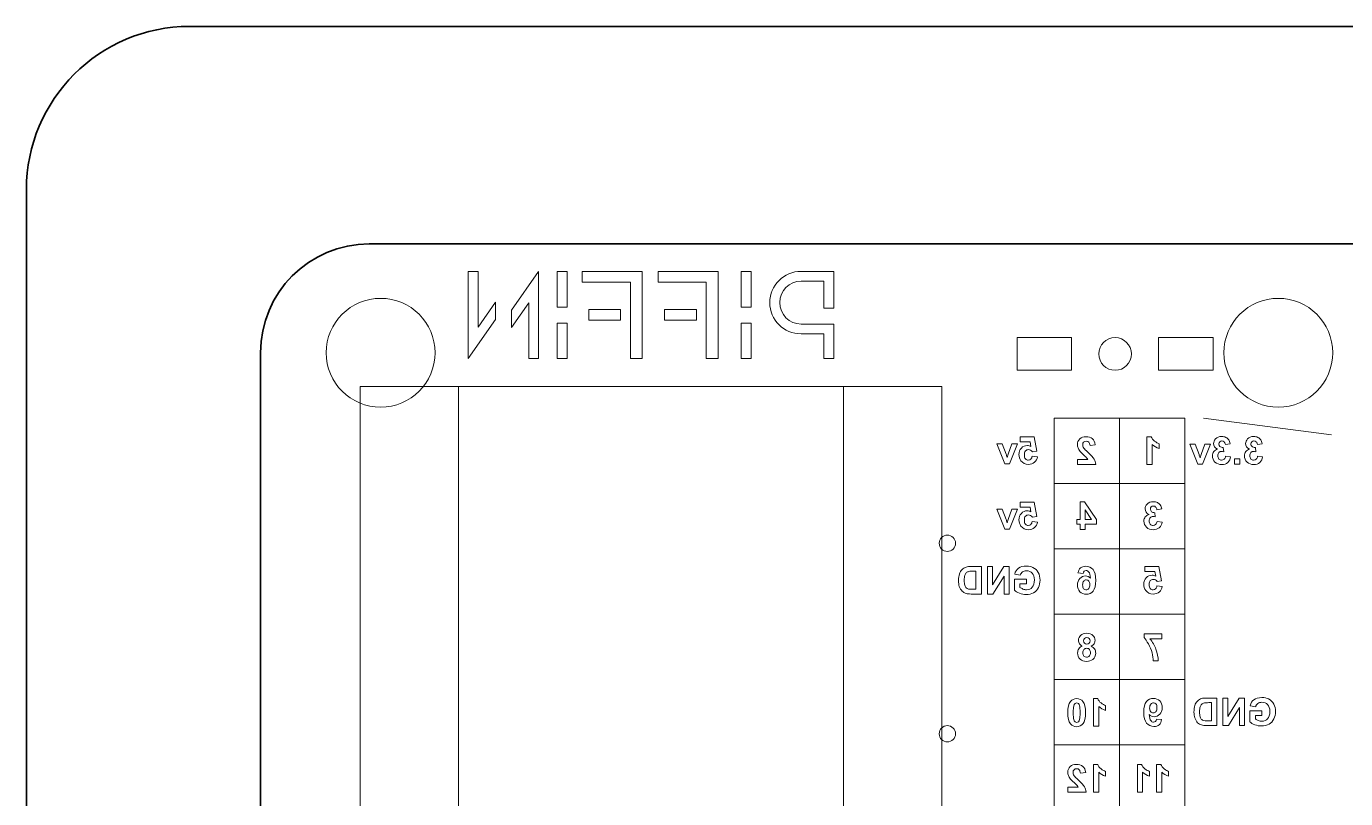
# Model space of a CAD drawing. Header units: inches. Extents: x 15 to 785, y -585 to -15.
# Drawn here: x 15 to 136.2, y -85.9 to -15 of the extents above; entities that cross this region are included whole.
import ezdxf

# ---------------------------------------------------------------- set-up
doc = ezdxf.new("R2010")
doc.units = ezdxf.units.IN
doc.header["$MEASUREMENT"] = 0
doc.layers.add('Layer 1', color=7, linetype='Continuous')

# ---------------------------------------------------------------- blocks, each defined once
blk = doc.blocks.new('block 2')
at = {"layer": 'Layer 1', "color": 179, "lineweight": 35, "true_color": 0x231f20}
blk.add_open_spline([(785, -570), (785, -578.28), (778.28, -585), (770, -585), (770, -585), (30, -585), (30, -585), (21.72, -585), (15, -578.28), (15, -570), (15, -570), (15, -30), (15, -30), (15, -21.72), (21.72, -15), (30, -15), (30, -15), (770, -15), (770, -15), (778.28, -15), (785, -21.72), (785, -30), (785, -30), (785, -570), (785, -570)], degree=3, knots=[0, 0, 0, 0, 1, 1, 1, 2, 2, 2, 3, 3, 3, 4, 4, 4, 5, 5, 5, 6, 6, 6, 7, 7, 7, 8, 8, 8, 8], dxfattribs=at)
blk = doc.blocks.new('block 5')
at = {"layer": 'Layer 1', "lineweight": 0}
for points in [[(78.55, -37.52), (78.55, -45.5), (77.47, -45.5), (77.47, -43.04), (77.47, -41.98), (77.47, -41.01), (77.47, -39.78), (77.47, -38.49), (73.04, -38.49), (73.04, -37.52), (78.55, -37.52)], [(76.57, -41.98), (73.64, -41.98), (73.64, -41.01), (76.57, -41.01), (76.57, -41.98)]]:
    blk.add_lwpolyline(points, dxfattribs=at)
blk = doc.blocks.new('block 6')
at = {"layer": 'Layer 1', "lineweight": 0}
for points in [[(71.58, -37.52), (71.58, -45.5), (70.5, -45.5), (70.5, -43.54), (70.5, -41.98), (70.5, -41.01), (70.5, -40.29), (70.5, -38.49), (66.08, -38.49), (66.08, -37.52), (71.58, -37.52)], [(69.6, -41.98), (66.67, -41.98), (66.67, -41.01), (69.6, -41.01), (69.6, -41.98)]]:
    blk.add_lwpolyline(points, dxfattribs=at)
blk = doc.blocks.new('block 4')
at = {"layer": 'Layer 1', "lineweight": 0}
for points in [[(56.5, -37.52), (56.5, -42.63), (58.1, -40.34), (58.1, -41.92), (55.6, -45.5), (55.6, -37.52), (56.5, -37.52)], [(59.57, -41.08), (62.07, -37.52), (62.07, -45.5), (61.17, -45.5), (61.17, -40.38), (59.57, -42.66), (59.57, -41.08)], [(63.78, -40.78), (63.78, -37.52), (64.68, -37.52), (64.68, -40.78), (63.78, -40.78)], [(80.69, -40.78), (80.69, -37.52), (81.59, -37.52), (81.59, -40.78), (80.69, -40.78)], [(64.68, -42.25), (64.68, -45.5), (63.78, -45.5), (63.78, -42.25), (64.68, -42.25)], [(81.59, -42.25), (81.59, -45.5), (80.69, -45.5), (80.69, -42.25), (81.59, -42.25)]]:
    blk.add_lwpolyline(points, dxfattribs=at)
blk.add_open_spline([(86.18, -37.5), (86.18, -37.5), (89.18, -37.5), (89.18, -37.5), (89.18, -37.5), (89.18, -40.87), (89.18, -40.87), (89.18, -40.87), (88.27, -40.87), (88.27, -40.87), (88.27, -40.87), (88.27, -38.4), (88.27, -38.4), (88.27, -38.4), (86.18, -38.4), (86.18, -38.4), (85.1, -38.4), (84.22, -39.29), (84.22, -40.37), (84.22, -41.47), (85.1, -42.34), (86.18, -42.34), (86.18, -42.34), (88.27, -42.34), (88.27, -42.34), (88.27, -42.34), (89.18, -42.34), (89.18, -42.34), (89.18, -42.34), (89.18, -45.5), (89.18, -45.5), (89.18, -45.5), (88.27, -45.5), (88.27, -45.5), (88.27, -45.5), (88.27, -43.24), (88.27, -43.24), (88.27, -43.24), (86.18, -43.24), (86.18, -43.24), (84.6, -43.24), (83.31, -41.96), (83.31, -40.37), (83.31, -38.79), (84.6, -37.5), (86.18, -37.5)], degree=3, knots=[0, 0, 0, 0, 1, 1, 1, 2, 2, 2, 3, 3, 3, 4, 4, 4, 5, 5, 5, 6, 6, 6, 7, 7, 7, 8, 8, 8, 9, 9, 9, 10, 10, 10, 11, 11, 11, 12, 12, 12, 13, 13, 13, 14, 14, 14, 15, 15, 15, 15], dxfattribs=at)
at = {"layer": 'Layer 1'}
for name in ['block 6', 'block 5']:
    blk.add_blockref(name, (0, 0), dxfattribs=at)
blk = doc.blocks.new('block 7')
at = {"layer": 'Layer 1', "lineweight": 0}
for points, knots in [([(112.08, -77.01), (112.24, -77.22), (112.32, -77.56), (112.32, -78.04), (112.32, -78.52), (112.25, -78.86), (112.1, -79.05), (111.95, -79.23), (111.75, -79.33), (111.5, -79.33), (111.26, -79.33), (111.07, -79.24), (110.93, -79.07), (110.77, -78.86), (110.68, -78.52), (110.68, -78.04), (110.68, -77.56), (110.77, -77.22), (110.93, -77.01), (111.07, -76.84), (111.26, -76.75), (111.5, -76.75), (111.75, -76.75), (111.94, -76.84), (112.08, -77.01)], [0, 0, 0, 0, 1, 1, 1, 2, 2, 2, 3, 3, 3, 4, 4, 4, 5, 5, 5, 6, 6, 6, 7, 7, 7, 8, 8, 8, 8]), ([(111.35, -77.21), (111.3, -77.24), (111.27, -77.32), (111.24, -77.43), (111.21, -77.54), (111.19, -77.74), (111.19, -78.04), (111.19, -78.34), (111.21, -78.55), (111.24, -78.67), (111.27, -78.77), (111.3, -78.83), (111.35, -78.87), (111.39, -78.91), (111.45, -78.93), (111.5, -78.93), (111.56, -78.93), (111.61, -78.91), (111.66, -78.87), (111.71, -78.84), (111.74, -78.76), (111.77, -78.65), (111.8, -78.54), (111.82, -78.34), (111.82, -78.04), (111.82, -77.74), (111.8, -77.53), (111.77, -77.41), (111.74, -77.31), (111.71, -77.24), (111.66, -77.21), (111.61, -77.17), (111.56, -77.15), (111.5, -77.15), (111.45, -77.15), (111.39, -77.17), (111.35, -77.21)], [0, 0, 0, 0, 1, 1, 1, 2, 2, 2, 3, 3, 3, 4, 4, 4, 5, 5, 5, 6, 6, 6, 7, 7, 7, 8, 8, 8, 9, 9, 9, 10, 10, 10, 11, 11, 11, 12, 12, 12, 12]), ([(113.05, -76.75), (113.05, -76.75), (113.44, -76.75), (113.44, -76.75), (113.49, -76.9), (113.6, -77.04), (113.74, -77.15), (113.89, -77.27), (114.03, -77.35), (114.16, -77.39), (114.16, -77.39), (114.16, -77.83), (114.16, -77.83), (113.91, -77.75), (113.71, -77.63), (113.53, -77.46), (113.53, -77.46), (113.53, -79.29), (113.53, -79.29), (113.53, -79.29), (113.05, -79.29), (113.05, -79.29), (113.05, -79.29), (113.05, -76.75), (113.05, -76.75)], [0, 0, 0, 0, 1, 1, 1, 2, 2, 2, 3, 3, 3, 4, 4, 4, 5, 5, 5, 6, 6, 6, 7, 7, 7, 8, 8, 8, 8])]:
    blk.add_open_spline(points, degree=3, knots=knots, dxfattribs=at)
blk = doc.blocks.new('block 8')
at = {"layer": 'Layer 1', "lineweight": 0}
for points in [[(117.08, -82.79), (117.08, -82.79), (117.47, -82.79), (117.47, -82.79), (117.52, -82.95), (117.63, -83.08), (117.77, -83.2), (117.92, -83.31), (118.06, -83.39), (118.19, -83.43), (118.19, -83.43), (118.19, -83.87), (118.19, -83.87), (117.95, -83.79), (117.74, -83.67), (117.56, -83.5), (117.56, -83.5), (117.56, -85.33), (117.56, -85.33), (117.56, -85.33), (117.08, -85.33), (117.08, -85.33), (117.08, -85.33), (117.08, -82.79), (117.08, -82.79)], [(118.84, -82.79), (118.84, -82.79), (119.24, -82.79), (119.24, -82.79), (119.29, -82.95), (119.39, -83.08), (119.54, -83.2), (119.69, -83.31), (119.83, -83.39), (119.95, -83.43), (119.95, -83.43), (119.95, -83.87), (119.95, -83.87), (119.71, -83.79), (119.5, -83.67), (119.33, -83.5), (119.33, -83.5), (119.33, -85.33), (119.33, -85.33), (119.33, -85.33), (118.84, -85.33), (118.84, -85.33), (118.84, -85.33), (118.84, -82.79), (118.84, -82.79)]]:
    blk.add_open_spline(points, degree=3, knots=[0, 0, 0, 0, 1, 1, 1, 2, 2, 2, 3, 3, 3, 4, 4, 4, 5, 5, 5, 6, 6, 6, 7, 7, 7, 8, 8, 8, 8], dxfattribs=at)
blk = doc.blocks.new('block 9')
at = {"layer": 'Layer 1', "lineweight": 0}
for points, knots in [([(111.65, -84.88), (111.62, -84.83), (111.59, -84.79), (111.55, -84.74), (111.51, -84.7), (111.41, -84.6), (111.26, -84.46), (111.11, -84.32), (111, -84.22), (110.94, -84.14), (110.85, -84.03), (110.79, -83.92), (110.75, -83.82), (110.71, -83.72), (110.69, -83.61), (110.69, -83.49), (110.69, -83.29), (110.76, -83.13), (110.9, -82.99), (111.04, -82.86), (111.24, -82.79), (111.49, -82.79), (111.71, -82.79), (111.9, -82.85), (112.06, -82.97), (112.21, -83.08), (112.3, -83.27), (112.33, -83.54), (112.33, -83.54), (111.84, -83.59), (111.84, -83.59), (111.83, -83.45), (111.8, -83.35), (111.74, -83.28), (111.68, -83.22), (111.6, -83.19), (111.5, -83.19), (111.4, -83.19), (111.32, -83.22), (111.26, -83.28), (111.2, -83.34), (111.17, -83.42), (111.17, -83.53), (111.17, -83.63), (111.2, -83.73), (111.27, -83.83), (111.32, -83.9), (111.46, -84.04), (111.67, -84.24), (111.94, -84.49), (112.13, -84.69), (112.22, -84.84), (112.31, -85), (112.36, -85.16), (112.38, -85.33), (112.38, -85.33), (110.69, -85.33), (110.69, -85.33), (110.69, -85.33), (110.69, -84.88), (110.69, -84.88), (110.69, -84.88), (111.65, -84.88), (111.65, -84.88)], [0, 0, 0, 0, 1, 1, 1, 2, 2, 2, 3, 3, 3, 4, 4, 4, 5, 5, 5, 6, 6, 6, 7, 7, 7, 8, 8, 8, 9, 9, 9, 10, 10, 10, 11, 11, 11, 12, 12, 12, 13, 13, 13, 14, 14, 14, 15, 15, 15, 16, 16, 16, 17, 17, 17, 18, 18, 18, 19, 19, 19, 20, 20, 20, 21, 21, 21, 21]), ([(113.04, -82.79), (113.04, -82.79), (113.44, -82.79), (113.44, -82.79), (113.49, -82.95), (113.59, -83.08), (113.74, -83.2), (113.89, -83.31), (114.03, -83.39), (114.15, -83.43), (114.15, -83.43), (114.15, -83.87), (114.15, -83.87), (113.91, -83.79), (113.7, -83.67), (113.53, -83.5), (113.53, -83.5), (113.53, -85.33), (113.53, -85.33), (113.53, -85.33), (113.04, -85.33), (113.04, -85.33), (113.04, -85.33), (113.04, -82.79), (113.04, -82.79)], [0, 0, 0, 0, 1, 1, 1, 2, 2, 2, 3, 3, 3, 4, 4, 4, 5, 5, 5, 6, 6, 6, 7, 7, 7, 8, 8, 8, 8])]:
    blk.add_open_spline(points, degree=3, knots=knots, dxfattribs=at)
blk = doc.blocks.new('block 24')
at = {"layer": 'Layer 1', "lineweight": 0}
blk.add_lwpolyline([(126.02, -55.21), (126.02, -54.73), (126.51, -54.73), (126.51, -55.21), (126.02, -55.21)], dxfattribs=at)
for points, knots in [([(125.39, -55.06), (125.24, -55.19), (125.05, -55.25), (124.82, -55.25), (124.58, -55.25), (124.38, -55.18), (124.21, -55.02), (124.05, -54.86), (123.97, -54.67), (123.97, -54.45), (123.97, -54.3), (124.01, -54.17), (124.1, -54.06), (124.19, -53.95), (124.3, -53.88), (124.45, -53.85), (124.21, -53.72), (124.08, -53.54), (124.08, -53.32), (124.08, -53.17), (124.14, -53.03), (124.26, -52.9), (124.41, -52.75), (124.6, -52.67), (124.83, -52.67), (124.97, -52.67), (125.1, -52.7), (125.21, -52.75), (125.32, -52.81), (125.41, -52.88), (125.47, -52.97), (125.53, -53.06), (125.58, -53.18), (125.61, -53.33), (125.61, -53.33), (125.17, -53.41), (125.17, -53.41), (125.15, -53.3), (125.12, -53.22), (125.06, -53.16), (125, -53.1), (124.93, -53.07), (124.85, -53.07), (124.76, -53.07), (124.7, -53.1), (124.65, -53.15), (124.6, -53.2), (124.57, -53.27), (124.57, -53.35), (124.57, -53.45), (124.6, -53.53), (124.67, -53.59), (124.74, -53.65), (124.84, -53.68), (124.97, -53.68), (124.97, -53.68), (125.03, -54.07), (125.03, -54.07), (124.94, -54.05), (124.87, -54.04), (124.8, -54.04), (124.71, -54.04), (124.63, -54.07), (124.57, -54.14), (124.5, -54.21), (124.47, -54.31), (124.47, -54.43), (124.47, -54.56), (124.5, -54.66), (124.57, -54.74), (124.64, -54.81), (124.72, -54.85), (124.82, -54.85), (124.91, -54.85), (124.99, -54.82), (125.06, -54.76), (125.12, -54.69), (125.17, -54.6), (125.18, -54.48), (125.18, -54.48), (125.65, -54.54), (125.65, -54.54), (125.62, -54.75), (125.54, -54.92), (125.39, -55.06)], [0, 0, 0, 0, 1, 1, 1, 2, 2, 2, 3, 3, 3, 4, 4, 4, 5, 5, 5, 6, 6, 6, 7, 7, 7, 8, 8, 8, 9, 9, 9, 10, 10, 10, 11, 11, 11, 12, 12, 12, 13, 13, 13, 14, 14, 14, 15, 15, 15, 16, 16, 16, 17, 17, 17, 18, 18, 18, 19, 19, 19, 20, 20, 20, 21, 21, 21, 22, 22, 22, 23, 23, 23, 24, 24, 24, 25, 25, 25, 26, 26, 26, 27, 27, 27, 28, 28, 28, 28]), ([(128.33, -55.06), (128.18, -55.19), (127.99, -55.25), (127.76, -55.25), (127.52, -55.25), (127.32, -55.18), (127.16, -55.02), (126.99, -54.86), (126.91, -54.67), (126.91, -54.45), (126.91, -54.3), (126.96, -54.17), (127.04, -54.06), (127.13, -53.95), (127.25, -53.88), (127.39, -53.85), (127.15, -53.72), (127.03, -53.54), (127.03, -53.32), (127.03, -53.17), (127.09, -53.03), (127.2, -52.9), (127.35, -52.75), (127.54, -52.67), (127.78, -52.67), (127.92, -52.67), (128.04, -52.7), (128.15, -52.75), (128.26, -52.81), (128.35, -52.88), (128.41, -52.97), (128.48, -53.06), (128.52, -53.18), (128.55, -53.33), (128.55, -53.33), (128.11, -53.41), (128.11, -53.41), (128.1, -53.3), (128.06, -53.22), (128, -53.16), (127.94, -53.1), (127.87, -53.07), (127.79, -53.07), (127.71, -53.07), (127.64, -53.1), (127.59, -53.15), (127.54, -53.2), (127.51, -53.27), (127.51, -53.35), (127.51, -53.45), (127.55, -53.53), (127.62, -53.59), (127.68, -53.65), (127.78, -53.68), (127.92, -53.68), (127.92, -53.68), (127.97, -54.07), (127.97, -54.07), (127.88, -54.05), (127.81, -54.04), (127.75, -54.04), (127.65, -54.04), (127.57, -54.07), (127.51, -54.14), (127.44, -54.21), (127.41, -54.31), (127.41, -54.43), (127.41, -54.56), (127.44, -54.66), (127.51, -54.74), (127.58, -54.81), (127.66, -54.85), (127.76, -54.85), (127.86, -54.85), (127.94, -54.82), (128, -54.76), (128.07, -54.69), (128.11, -54.6), (128.12, -54.48), (128.12, -54.48), (128.59, -54.54), (128.59, -54.54), (128.57, -54.75), (128.48, -54.92), (128.33, -55.06)], [0, 0, 0, 0, 1, 1, 1, 2, 2, 2, 3, 3, 3, 4, 4, 4, 5, 5, 5, 6, 6, 6, 7, 7, 7, 8, 8, 8, 9, 9, 9, 10, 10, 10, 11, 11, 11, 12, 12, 12, 13, 13, 13, 14, 14, 14, 15, 15, 15, 16, 16, 16, 17, 17, 17, 18, 18, 18, 19, 19, 19, 20, 20, 20, 21, 21, 21, 22, 22, 22, 23, 23, 23, 24, 24, 24, 25, 25, 25, 26, 26, 26, 27, 27, 27, 28, 28, 28, 28]), ([(122.63, -55.21), (122.63, -55.21), (121.9, -53.38), (121.9, -53.38), (121.9, -53.38), (122.4, -53.38), (122.4, -53.38), (122.4, -53.38), (122.75, -54.31), (122.75, -54.31), (122.76, -54.37), (122.78, -54.42), (122.8, -54.47), (122.8, -54.49), (122.82, -54.55), (122.85, -54.63), (122.85, -54.63), (122.95, -54.31), (122.95, -54.31), (122.95, -54.31), (123.29, -53.38), (123.29, -53.38), (123.29, -53.38), (123.8, -53.38), (123.8, -53.38), (123.8, -53.38), (123.06, -55.21), (123.06, -55.21), (123.06, -55.21), (122.63, -55.21), (122.63, -55.21)], [0, 0, 0, 0, 1, 1, 1, 2, 2, 2, 3, 3, 3, 4, 4, 4, 5, 5, 5, 6, 6, 6, 7, 7, 7, 8, 8, 8, 9, 9, 9, 10, 10, 10, 10])]:
    blk.add_open_spline(points, degree=3, knots=knots, dxfattribs=at)
blk = doc.blocks.new('block 26')
at = {"layer": 'Layer 1', "lineweight": 0}
for points, knots in [([(107.63, -55.04), (107.49, -55.17), (107.3, -55.23), (107.06, -55.23), (106.77, -55.23), (106.54, -55.12), (106.38, -54.9), (106.26, -54.73), (106.2, -54.55), (106.2, -54.34), (106.2, -54.09), (106.27, -53.89), (106.42, -53.73), (106.57, -53.58), (106.75, -53.5), (106.97, -53.5), (107.08, -53.5), (107.19, -53.53), (107.3, -53.58), (107.3, -53.58), (107.22, -53.15), (107.22, -53.15), (107.22, -53.15), (106.31, -53.15), (106.31, -53.15), (106.31, -53.15), (106.31, -52.7), (106.31, -52.7), (106.31, -52.7), (107.59, -52.7), (107.59, -52.7), (107.59, -52.7), (107.84, -54.01), (107.84, -54.01), (107.84, -54.01), (107.45, -54.07), (107.45, -54.07), (107.34, -53.95), (107.21, -53.88), (107.07, -53.88), (106.96, -53.88), (106.87, -53.92), (106.8, -54), (106.73, -54.08), (106.7, -54.19), (106.7, -54.35), (106.7, -54.51), (106.73, -54.64), (106.8, -54.72), (106.87, -54.8), (106.96, -54.84), (107.06, -54.84), (107.15, -54.84), (107.23, -54.81), (107.29, -54.75), (107.36, -54.68), (107.4, -54.6), (107.41, -54.49), (107.41, -54.49), (107.9, -54.54), (107.9, -54.54), (107.87, -54.75), (107.78, -54.92), (107.63, -55.04)], [0, 0, 0, 0, 1, 1, 1, 2, 2, 2, 3, 3, 3, 4, 4, 4, 5, 5, 5, 6, 6, 6, 7, 7, 7, 8, 8, 8, 9, 9, 9, 10, 10, 10, 11, 11, 11, 12, 12, 12, 13, 13, 13, 14, 14, 14, 15, 15, 15, 16, 16, 16, 17, 17, 17, 18, 18, 18, 19, 19, 19, 20, 20, 20, 21, 21, 21, 21]), ([(104.9, -55.19), (104.9, -55.19), (104.17, -53.36), (104.17, -53.36), (104.17, -53.36), (104.67, -53.36), (104.67, -53.36), (104.67, -53.36), (105.02, -54.29), (105.02, -54.29), (105.04, -54.34), (105.05, -54.4), (105.07, -54.45), (105.08, -54.47), (105.09, -54.52), (105.12, -54.6), (105.12, -54.6), (105.22, -54.29), (105.22, -54.29), (105.22, -54.29), (105.56, -53.36), (105.56, -53.36), (105.56, -53.36), (106.07, -53.36), (106.07, -53.36), (106.07, -53.36), (105.34, -55.19), (105.34, -55.19), (105.34, -55.19), (104.9, -55.19), (104.9, -55.19)], [0, 0, 0, 0, 1, 1, 1, 2, 2, 2, 3, 3, 3, 4, 4, 4, 5, 5, 5, 6, 6, 6, 7, 7, 7, 8, 8, 8, 9, 9, 9, 10, 10, 10, 10])]:
    blk.add_open_spline(points, degree=3, knots=knots, dxfattribs=at)
blk = doc.blocks.new('block 27')
at = {"layer": 'Layer 1', "lineweight": 0}
for points, knots in [([(104.9, -61.19), (104.9, -61.19), (104.17, -59.36), (104.17, -59.36), (104.17, -59.36), (104.67, -59.36), (104.67, -59.36), (104.67, -59.36), (105.02, -60.29), (105.02, -60.29), (105.04, -60.34), (105.05, -60.4), (105.07, -60.45), (105.08, -60.47), (105.09, -60.52), (105.12, -60.6), (105.12, -60.6), (105.22, -60.29), (105.22, -60.29), (105.22, -60.29), (105.56, -59.36), (105.56, -59.36), (105.56, -59.36), (106.07, -59.36), (106.07, -59.36), (106.07, -59.36), (105.34, -61.19), (105.34, -61.19), (105.34, -61.19), (104.9, -61.19), (104.9, -61.19)], [0, 0, 0, 0, 1, 1, 1, 2, 2, 2, 3, 3, 3, 4, 4, 4, 5, 5, 5, 6, 6, 6, 7, 7, 7, 8, 8, 8, 9, 9, 9, 10, 10, 10, 10]), ([(107.63, -61.04), (107.49, -61.17), (107.3, -61.23), (107.06, -61.23), (106.77, -61.23), (106.54, -61.12), (106.38, -60.9), (106.26, -60.73), (106.2, -60.55), (106.2, -60.34), (106.2, -60.09), (106.27, -59.89), (106.42, -59.73), (106.57, -59.58), (106.75, -59.5), (106.97, -59.5), (107.08, -59.5), (107.19, -59.52), (107.3, -59.58), (107.3, -59.58), (107.22, -59.15), (107.22, -59.15), (107.22, -59.15), (106.31, -59.15), (106.31, -59.15), (106.31, -59.15), (106.31, -58.7), (106.31, -58.7), (106.31, -58.7), (107.59, -58.7), (107.59, -58.7), (107.59, -58.7), (107.84, -60.01), (107.84, -60.01), (107.84, -60.01), (107.45, -60.07), (107.45, -60.07), (107.34, -59.95), (107.21, -59.88), (107.07, -59.88), (106.96, -59.88), (106.87, -59.92), (106.8, -60), (106.73, -60.08), (106.7, -60.19), (106.7, -60.35), (106.7, -60.51), (106.73, -60.64), (106.8, -60.72), (106.87, -60.8), (106.96, -60.84), (107.06, -60.84), (107.15, -60.84), (107.23, -60.81), (107.29, -60.75), (107.36, -60.68), (107.4, -60.6), (107.41, -60.49), (107.41, -60.49), (107.9, -60.54), (107.9, -60.54), (107.87, -60.75), (107.78, -60.92), (107.63, -61.04)], [0, 0, 0, 0, 1, 1, 1, 2, 2, 2, 3, 3, 3, 4, 4, 4, 5, 5, 5, 6, 6, 6, 7, 7, 7, 8, 8, 8, 9, 9, 9, 10, 10, 10, 11, 11, 11, 12, 12, 12, 13, 13, 13, 14, 14, 14, 15, 15, 15, 16, 16, 16, 17, 17, 17, 18, 18, 18, 19, 19, 19, 20, 20, 20, 21, 21, 21, 21])]:
    blk.add_open_spline(points, degree=3, knots=knots, dxfattribs=at)
blk = doc.blocks.new('block 28')
at = {"layer": 'Layer 1', "lineweight": 0}
blk.add_lwpolyline([(126.46, -79.22), (126.46, -77.57), (125.44, -79.22), (124.93, -79.22), (124.93, -76.7), (125.4, -76.7), (125.4, -78.38), (126.44, -76.7), (126.93, -76.7), (126.93, -79.22), (126.46, -79.22)], dxfattribs=at)
for points, knots in [([(124.39, -79.22), (124.39, -79.22), (123.43, -79.22), (123.43, -79.22), (123.25, -79.22), (123.1, -79.2), (122.98, -79.17), (122.83, -79.12), (122.71, -79.05), (122.62, -78.97), (122.51, -78.85), (122.42, -78.7), (122.35, -78.52), (122.3, -78.37), (122.28, -78.19), (122.28, -77.98), (122.28, -77.75), (122.3, -77.55), (122.36, -77.39), (122.41, -77.22), (122.49, -77.09), (122.6, -76.98), (122.71, -76.87), (122.83, -76.79), (122.98, -76.74), (123.09, -76.71), (123.25, -76.7), (123.46, -76.7), (123.46, -76.7), (124.39, -76.7), (124.39, -76.7), (124.39, -76.7), (124.39, -79.22), (124.39, -79.22)], [0, 0, 0, 0, 1, 1, 1, 2, 2, 2, 3, 3, 3, 4, 4, 4, 5, 5, 5, 6, 6, 6, 7, 7, 7, 8, 8, 8, 9, 9, 9, 10, 10, 10, 11, 11, 11, 11]), ([(123.65, -77.12), (123.45, -77.12), (123.31, -77.13), (123.24, -77.15), (123.14, -77.17), (123.06, -77.21), (123, -77.27), (122.94, -77.32), (122.89, -77.41), (122.86, -77.51), (122.82, -77.62), (122.8, -77.77), (122.8, -77.96), (122.8, -78.16), (122.82, -78.31), (122.86, -78.42), (122.89, -78.54), (122.93, -78.62), (122.99, -78.67), (123.04, -78.72), (123.11, -78.75), (123.19, -78.77), (123.26, -78.79), (123.36, -78.8), (123.5, -78.8), (123.5, -78.8), (123.88, -78.8), (123.88, -78.8), (123.88, -78.8), (123.88, -77.12), (123.88, -77.12), (123.88, -77.12), (123.65, -77.12), (123.65, -77.12)], [0, 0, 0, 0, 1, 1, 1, 2, 2, 2, 3, 3, 3, 4, 4, 4, 5, 5, 5, 6, 6, 6, 7, 7, 7, 8, 8, 8, 9, 9, 9, 10, 10, 10, 11, 11, 11, 11]), ([(127.92, -78.29), (127.92, -78.29), (127.92, -78.61), (127.92, -78.61), (128, -78.67), (128.09, -78.72), (128.2, -78.77), (128.31, -78.81), (128.42, -78.83), (128.52, -78.83), (128.74, -78.83), (128.91, -78.75), (129.05, -78.6), (129.18, -78.45), (129.25, -78.23), (129.25, -77.93), (129.25, -77.65), (129.18, -77.44), (129.05, -77.3), (128.92, -77.16), (128.74, -77.09), (128.52, -77.09), (128.37, -77.09), (128.25, -77.12), (128.15, -77.2), (128.05, -77.27), (127.98, -77.37), (127.95, -77.49), (127.95, -77.49), (127.44, -77.4), (127.44, -77.4), (127.49, -77.16), (127.61, -76.98), (127.78, -76.85), (127.96, -76.72), (128.2, -76.65), (128.52, -76.65), (128.76, -76.65), (128.96, -76.7), (129.12, -76.78), (129.33, -76.89), (129.5, -77.04), (129.61, -77.25), (129.72, -77.45), (129.77, -77.69), (129.77, -77.95), (129.77, -78.19), (129.72, -78.42), (129.62, -78.62), (129.52, -78.83), (129.38, -78.99), (129.18, -79.1), (128.98, -79.21), (128.75, -79.26), (128.49, -79.26), (128.28, -79.26), (128.08, -79.23), (127.87, -79.15), (127.67, -79.07), (127.52, -78.98), (127.41, -78.87), (127.41, -78.87), (127.41, -77.87), (127.41, -77.87), (127.41, -77.87), (128.51, -77.87), (128.51, -77.87), (128.51, -77.87), (128.51, -78.29), (128.51, -78.29), (128.51, -78.29), (127.92, -78.29), (127.92, -78.29)], [0, 0, 0, 0, 1, 1, 1, 2, 2, 2, 3, 3, 3, 4, 4, 4, 5, 5, 5, 6, 6, 6, 7, 7, 7, 8, 8, 8, 9, 9, 9, 10, 10, 10, 11, 11, 11, 12, 12, 12, 13, 13, 13, 14, 14, 14, 15, 15, 15, 16, 16, 16, 17, 17, 17, 18, 18, 18, 19, 19, 19, 20, 20, 20, 21, 21, 21, 22, 22, 22, 23, 23, 23, 24, 24, 24, 24])]:
    blk.add_open_spline(points, degree=3, knots=knots, dxfattribs=at)
blk = doc.blocks.new('block 29')
at = {"layer": 'Layer 1', "lineweight": 0}
blk.add_lwpolyline([(104.83, -67.14), (104.83, -65.49), (103.81, -67.14), (103.3, -67.14), (103.3, -64.61), (103.77, -64.61), (103.77, -66.3), (104.81, -64.61), (105.3, -64.61), (105.3, -67.14), (104.83, -67.14)], dxfattribs=at)
for points, knots in [([(102.76, -67.14), (102.76, -67.14), (101.8, -67.14), (101.8, -67.14), (101.62, -67.14), (101.46, -67.12), (101.35, -67.09), (101.2, -67.04), (101.08, -66.97), (100.99, -66.88), (100.88, -66.77), (100.79, -66.62), (100.72, -66.44), (100.67, -66.29), (100.65, -66.11), (100.65, -65.9), (100.65, -65.66), (100.67, -65.47), (100.73, -65.3), (100.78, -65.14), (100.86, -65.01), (100.97, -64.89), (101.08, -64.78), (101.2, -64.71), (101.35, -64.66), (101.46, -64.63), (101.62, -64.61), (101.83, -64.61), (101.83, -64.61), (102.76, -64.61), (102.76, -64.61), (102.76, -64.61), (102.76, -67.14), (102.76, -67.14)], [0, 0, 0, 0, 1, 1, 1, 2, 2, 2, 3, 3, 3, 4, 4, 4, 5, 5, 5, 6, 6, 6, 7, 7, 7, 8, 8, 8, 9, 9, 9, 10, 10, 10, 11, 11, 11, 11]), ([(102.02, -65.04), (101.82, -65.04), (101.68, -65.05), (101.61, -65.07), (101.51, -65.09), (101.43, -65.13), (101.37, -65.18), (101.31, -65.24), (101.26, -65.32), (101.22, -65.43), (101.19, -65.53), (101.17, -65.68), (101.17, -65.88), (101.17, -66.07), (101.19, -66.23), (101.22, -66.34), (101.26, -66.45), (101.3, -66.54), (101.36, -66.58), (101.41, -66.63), (101.48, -66.67), (101.56, -66.69), (101.63, -66.71), (101.73, -66.71), (101.87, -66.71), (101.87, -66.71), (102.25, -66.71), (102.25, -66.71), (102.25, -66.71), (102.25, -65.04), (102.25, -65.04), (102.25, -65.04), (102.02, -65.04), (102.02, -65.04)], [0, 0, 0, 0, 1, 1, 1, 2, 2, 2, 3, 3, 3, 4, 4, 4, 5, 5, 5, 6, 6, 6, 7, 7, 7, 8, 8, 8, 9, 9, 9, 10, 10, 10, 11, 11, 11, 11]), ([(106.29, -66.21), (106.29, -66.21), (106.29, -66.53), (106.29, -66.53), (106.37, -66.59), (106.46, -66.64), (106.57, -66.68), (106.68, -66.73), (106.79, -66.75), (106.89, -66.75), (107.11, -66.75), (107.28, -66.67), (107.42, -66.52), (107.55, -66.37), (107.62, -66.15), (107.62, -65.85), (107.62, -65.57), (107.55, -65.36), (107.42, -65.22), (107.29, -65.08), (107.11, -65.01), (106.89, -65.01), (106.74, -65.01), (106.62, -65.04), (106.52, -65.11), (106.42, -65.19), (106.35, -65.28), (106.32, -65.41), (106.32, -65.41), (105.81, -65.31), (105.81, -65.31), (105.86, -65.08), (105.98, -64.9), (106.15, -64.77), (106.33, -64.64), (106.57, -64.57), (106.89, -64.57), (107.13, -64.57), (107.33, -64.61), (107.49, -64.7), (107.7, -64.81), (107.87, -64.96), (107.98, -65.17), (108.09, -65.37), (108.14, -65.6), (108.14, -65.87), (108.14, -66.11), (108.09, -66.33), (107.99, -66.54), (107.89, -66.75), (107.75, -66.91), (107.55, -67.02), (107.35, -67.13), (107.12, -67.18), (106.86, -67.18), (106.65, -67.18), (106.45, -67.14), (106.24, -67.06), (106.04, -66.99), (105.89, -66.89), (105.78, -66.79), (105.78, -66.79), (105.78, -65.79), (105.78, -65.79), (105.78, -65.79), (106.88, -65.79), (106.88, -65.79), (106.88, -65.79), (106.88, -66.21), (106.88, -66.21), (106.88, -66.21), (106.29, -66.21), (106.29, -66.21)], [0, 0, 0, 0, 1, 1, 1, 2, 2, 2, 3, 3, 3, 4, 4, 4, 5, 5, 5, 6, 6, 6, 7, 7, 7, 8, 8, 8, 9, 9, 9, 10, 10, 10, 11, 11, 11, 12, 12, 12, 13, 13, 13, 14, 14, 14, 15, 15, 15, 16, 16, 16, 17, 17, 17, 18, 18, 18, 19, 19, 19, 20, 20, 20, 21, 21, 21, 22, 22, 22, 23, 23, 23, 24, 24, 24, 24])]:
    blk.add_open_spline(points, degree=3, knots=knots, dxfattribs=at)

msp = doc.modelspace()

# ---------------------------------------------------------------- linework, layer by layer
at = {"layer": 'Layer 1', "color": 179, "lineweight": 9, "true_color": 0x231f20}
for points in [[(106.04, -46.59), (111.04, -46.59), (111.04, -43.59), (106.04, -43.59), (106.04, -46.59)], [(119.03, -46.59), (124.04, -46.59), (124.04, -43.59), (119.03, -43.59), (119.03, -46.59)]]:
    msp.add_lwpolyline(points, dxfattribs=at)
at = {"layer": 'Layer 1', "color": 30, "lineweight": 9, "true_color": 0xf5821f}
for points in [[(99.12, -131.89), (99.12, -48.07), (45.66, -48.07), (45.66, -131.89), (99.12, -131.89), (99.12, -131.89)], [(54.71, -131.89), (54.71, -48.07)], [(90.07, -131.89), (90.07, -48.07)], [(109.43, -128.98), (121.43, -128.98), (121.43, -50.98), (109.43, -50.98), (109.43, -128.98)], [(115.43, -128.98), (115.43, -50.98)], [(123.16, -50.98), (134.93, -52.52)], [(121.43, -56.98), (109.43, -56.98)], [(121.43, -62.98), (109.43, -62.98)], [(121.43, -68.98), (109.43, -68.98)], [(121.43, -74.98), (109.43, -74.98)], [(121.43, -80.98), (109.43, -80.98)]]:
    msp.add_lwpolyline(points, dxfattribs=at)
at = {"layer": 'Layer 1', "lineweight": 0}
for points in [[(111.83, -61.22), (111.83, -60.71), (111.51, -60.71), (111.51, -60.29), (111.83, -60.29), (111.83, -58.68), (112.23, -58.68), (113.33, -60.29), (113.33, -60.71), (112.29, -60.71), (112.29, -61.22), (111.83, -61.22)], [(112.87, -60.29), (112.29, -59.42), (112.29, -60.29), (112.87, -60.29)]]:
    msp.add_lwpolyline(points, dxfattribs=at)
at = {"layer": 'Layer 1', "color": 179, "lineweight": 35, "true_color": 0x231f20}
msp.add_open_spline([(148.54, -39.98), (148.54, -37.22), (146.31, -34.98), (143.54, -34.98), (143.54, -34.98), (143.51, -34.98), (143.51, -34.98), (143.51, -34.98), (46.51, -34.98), (46.51, -34.98), (40.98, -34.98), (36.51, -39.46), (36.51, -44.98), (36.51, -44.98), (36.51, -134.98), (36.51, -134.98), (36.51, -140.5), (40.98, -144.98), (46.51, -144.98), (46.51, -144.98), (188.55, -144.98), (188.55, -144.98), (194.08, -144.98), (198.55, -140.5), (198.55, -134.98), (198.55, -134.98), (198.55, -44.98), (198.55, -44.98), (198.55, -39.46), (194.08, -34.98), (188.55, -34.98), (188.55, -34.98), (182.51, -34.98), (182.51, -34.98), (182.51, -34.98), (182.51, -34.98), (182.51, -34.98), (179.75, -34.98), (177.51, -37.22), (177.51, -39.98), (177.51, -39.98), (177.51, -39.98), (177.51, -39.98), (177.51, -39.98), (177.51, -42.98), (177.51, -42.98), (177.51, -45.74), (175.27, -47.98), (172.51, -47.98), (172.51, -47.98), (153.51, -47.98), (153.51, -47.98), (150.75, -47.98), (148.51, -45.74), (148.51, -42.98), (148.51, -42.98), (148.54, -42.98), (148.54, -42.98), (148.54, -42.98), (148.54, -39.98), (148.54, -39.98)], degree=3, knots=[0, 0, 0, 0, 1, 1, 1, 2, 2, 2, 3, 3, 3, 4, 4, 4, 5, 5, 5, 6, 6, 6, 7, 7, 7, 8, 8, 8, 9, 9, 9, 10, 10, 10, 11, 11, 11, 12, 12, 12, 13, 13, 13, 14, 14, 14, 15, 15, 15, 16, 16, 16, 17, 17, 17, 18, 18, 18, 19, 19, 19, 20, 20, 20, 20], dxfattribs=at)
at = {"layer": 'Layer 1', "color": 30, "lineweight": 9, "true_color": 0xf5821f}
for points in [[(47.55, -39.98), (44.79, -39.98), (42.55, -42.22), (42.55, -44.98), (42.55, -47.74), (44.79, -49.98), (47.55, -49.98), (50.31, -49.98), (52.55, -47.74), (52.55, -44.98), (52.55, -42.22), (50.31, -39.98), (47.55, -39.98)], [(130.03, -39.98), (127.27, -39.98), (125.03, -42.22), (125.03, -44.98), (125.03, -47.74), (127.27, -49.98), (130.03, -49.98), (132.79, -49.98), (135.03, -47.74), (135.03, -44.98), (135.03, -42.22), (132.79, -39.98), (130.03, -39.98)], [(98.87, -62.48), (98.87, -62.89), (99.2, -63.23), (99.62, -63.23), (100.03, -63.23), (100.37, -62.89), (100.37, -62.48), (100.37, -62.07), (100.03, -61.73), (99.62, -61.73), (99.2, -61.73), (98.87, -62.07), (98.87, -62.48)], [(98.87, -79.98), (98.87, -80.4), (99.2, -80.73), (99.62, -80.73), (100.03, -80.73), (100.37, -80.4), (100.37, -79.98), (100.37, -79.57), (100.03, -79.23), (99.62, -79.23), (99.2, -79.23), (98.87, -79.57), (98.87, -79.98)]]:
    msp.add_open_spline(points, degree=3, knots=[0, 0, 0, 0, 1, 1, 1, 2, 2, 2, 3, 3, 3, 4, 4, 4, 4], dxfattribs=at)
at = {"layer": 'Layer 1', "color": 179, "lineweight": 9, "true_color": 0x231f20}
msp.add_open_spline([(113.53, -45.09), (113.53, -45.92), (114.21, -46.59), (115.03, -46.59), (115.86, -46.59), (116.53, -45.92), (116.53, -45.09), (116.53, -44.26), (115.86, -43.59), (115.03, -43.59), (114.21, -43.59), (113.53, -44.26), (113.53, -45.09)], degree=3, knots=[0, 0, 0, 0, 1, 1, 1, 2, 2, 2, 3, 3, 3, 4, 4, 4, 4], dxfattribs=at)
at = {"layer": 'Layer 1', "lineweight": 0}
for points, knots in [([(112.53, -54.78), (112.51, -54.74), (112.47, -54.69), (112.43, -54.65), (112.39, -54.6), (112.3, -54.51), (112.14, -54.37), (111.99, -54.23), (111.88, -54.12), (111.83, -54.04), (111.74, -53.93), (111.67, -53.82), (111.63, -53.72), (111.59, -53.62), (111.57, -53.51), (111.57, -53.4), (111.57, -53.2), (111.64, -53.03), (111.79, -52.9), (111.93, -52.76), (112.12, -52.69), (112.37, -52.69), (112.6, -52.69), (112.79, -52.75), (112.94, -52.87), (113.09, -52.98), (113.18, -53.18), (113.21, -53.44), (113.21, -53.44), (112.73, -53.49), (112.73, -53.49), (112.72, -53.35), (112.68, -53.25), (112.63, -53.19), (112.57, -53.13), (112.49, -53.1), (112.38, -53.1), (112.28, -53.1), (112.2, -53.12), (112.14, -53.18), (112.09, -53.24), (112.06, -53.32), (112.06, -53.43), (112.06, -53.53), (112.09, -53.63), (112.16, -53.73), (112.21, -53.8), (112.34, -53.94), (112.56, -54.14), (112.83, -54.39), (113.01, -54.59), (113.1, -54.75), (113.19, -54.9), (113.25, -55.06), (113.27, -55.23), (113.27, -55.23), (111.57, -55.23), (111.57, -55.23), (111.57, -55.23), (111.57, -54.78), (111.57, -54.78), (111.57, -54.78), (112.53, -54.78), (112.53, -54.78)], [0, 0, 0, 0, 1, 1, 1, 2, 2, 2, 3, 3, 3, 4, 4, 4, 5, 5, 5, 6, 6, 6, 7, 7, 7, 8, 8, 8, 9, 9, 9, 10, 10, 10, 11, 11, 11, 12, 12, 12, 13, 13, 13, 14, 14, 14, 15, 15, 15, 16, 16, 16, 17, 17, 17, 18, 18, 18, 19, 19, 19, 20, 20, 20, 21, 21, 21, 21]), ([(117.96, -52.7), (117.96, -52.7), (118.35, -52.7), (118.35, -52.7), (118.41, -52.85), (118.51, -52.98), (118.66, -53.1), (118.81, -53.21), (118.94, -53.29), (119.07, -53.33), (119.07, -53.33), (119.07, -53.77), (119.07, -53.77), (118.83, -53.69), (118.62, -53.57), (118.44, -53.41), (118.44, -53.41), (118.44, -55.23), (118.44, -55.23), (118.44, -55.23), (117.96, -55.23), (117.96, -55.23), (117.96, -55.23), (117.96, -52.7), (117.96, -52.7)], [0, 0, 0, 0, 1, 1, 1, 2, 2, 2, 3, 3, 3, 4, 4, 4, 5, 5, 5, 6, 6, 6, 7, 7, 7, 8, 8, 8, 8]), ([(119.09, -61.05), (118.94, -61.18), (118.75, -61.24), (118.52, -61.24), (118.28, -61.24), (118.08, -61.16), (117.92, -61.01), (117.76, -60.85), (117.68, -60.66), (117.68, -60.44), (117.68, -60.29), (117.72, -60.16), (117.81, -60.05), (117.89, -59.94), (118.01, -59.87), (118.15, -59.84), (117.91, -59.71), (117.79, -59.53), (117.79, -59.31), (117.79, -59.16), (117.85, -59.01), (117.97, -58.89), (118.11, -58.74), (118.3, -58.66), (118.54, -58.66), (118.68, -58.66), (118.8, -58.69), (118.92, -58.74), (119.03, -58.79), (119.11, -58.87), (119.18, -58.96), (119.24, -59.05), (119.29, -59.17), (119.32, -59.32), (119.32, -59.32), (118.87, -59.4), (118.87, -59.4), (118.86, -59.29), (118.82, -59.2), (118.76, -59.15), (118.71, -59.09), (118.64, -59.06), (118.55, -59.06), (118.47, -59.06), (118.4, -59.09), (118.35, -59.14), (118.3, -59.19), (118.28, -59.26), (118.28, -59.34), (118.28, -59.44), (118.31, -59.52), (118.38, -59.58), (118.45, -59.64), (118.55, -59.67), (118.68, -59.67), (118.68, -59.67), (118.73, -60.06), (118.73, -60.06), (118.65, -60.04), (118.57, -60.02), (118.51, -60.02), (118.42, -60.02), (118.34, -60.06), (118.27, -60.13), (118.21, -60.2), (118.17, -60.3), (118.17, -60.42), (118.17, -60.55), (118.21, -60.65), (118.27, -60.73), (118.34, -60.8), (118.43, -60.84), (118.53, -60.84), (118.62, -60.84), (118.7, -60.81), (118.76, -60.75), (118.83, -60.68), (118.87, -60.59), (118.89, -60.47), (118.89, -60.47), (119.35, -60.53), (119.35, -60.53), (119.33, -60.74), (119.24, -60.91), (119.09, -61.05)], [0, 0, 0, 0, 1, 1, 1, 2, 2, 2, 3, 3, 3, 4, 4, 4, 5, 5, 5, 6, 6, 6, 7, 7, 7, 8, 8, 8, 9, 9, 9, 10, 10, 10, 11, 11, 11, 12, 12, 12, 13, 13, 13, 14, 14, 14, 15, 15, 15, 16, 16, 16, 17, 17, 17, 18, 18, 18, 19, 19, 19, 20, 20, 20, 21, 21, 21, 22, 22, 22, 23, 23, 23, 24, 24, 24, 25, 25, 25, 26, 26, 26, 27, 27, 27, 28, 28, 28, 28]), ([(111.86, -64.75), (111.99, -64.64), (112.15, -64.59), (112.34, -64.59), (112.61, -64.59), (112.84, -64.69), (113.01, -64.89), (113.18, -65.1), (113.26, -65.43), (113.26, -65.89), (113.26, -66.34), (113.18, -66.67), (113.02, -66.87), (112.85, -67.06), (112.64, -67.16), (112.39, -67.16), (112.15, -67.16), (111.96, -67.09), (111.8, -66.93), (111.65, -66.77), (111.58, -66.57), (111.58, -66.31), (111.58, -66.06), (111.65, -65.87), (111.79, -65.71), (111.94, -65.56), (112.11, -65.48), (112.31, -65.48), (112.49, -65.48), (112.64, -65.55), (112.76, -65.69), (112.74, -65.4), (112.7, -65.21), (112.63, -65.12), (112.56, -65.03), (112.47, -64.98), (112.37, -64.98), (112.29, -64.98), (112.23, -65.01), (112.18, -65.05), (112.13, -65.1), (112.1, -65.17), (112.09, -65.27), (112.09, -65.27), (111.62, -65.21), (111.62, -65.21), (111.66, -65.01), (111.74, -64.85), (111.86, -64.75)], [0, 0, 0, 0, 1, 1, 1, 2, 2, 2, 3, 3, 3, 4, 4, 4, 5, 5, 5, 6, 6, 6, 7, 7, 7, 8, 8, 8, 9, 9, 9, 10, 10, 10, 11, 11, 11, 12, 12, 12, 13, 13, 13, 14, 14, 14, 15, 15, 15, 16, 16, 16, 16]), ([(119.1, -66.95), (118.95, -67.08), (118.76, -67.14), (118.53, -67.14), (118.24, -67.14), (118.01, -67.03), (117.85, -66.81), (117.73, -66.65), (117.67, -66.46), (117.67, -66.25), (117.67, -66), (117.74, -65.8), (117.89, -65.64), (118.04, -65.49), (118.22, -65.41), (118.44, -65.41), (118.55, -65.41), (118.66, -65.44), (118.77, -65.49), (118.77, -65.49), (118.69, -65.06), (118.69, -65.06), (118.69, -65.06), (117.78, -65.06), (117.78, -65.06), (117.78, -65.06), (117.78, -64.61), (117.78, -64.61), (117.78, -64.61), (119.06, -64.61), (119.06, -64.61), (119.06, -64.61), (119.31, -65.92), (119.31, -65.92), (119.31, -65.92), (118.91, -65.98), (118.91, -65.98), (118.8, -65.86), (118.68, -65.8), (118.54, -65.8), (118.43, -65.8), (118.34, -65.83), (118.27, -65.91), (118.2, -65.99), (118.16, -66.11), (118.16, -66.26), (118.16, -66.43), (118.2, -66.55), (118.27, -66.63), (118.34, -66.71), (118.42, -66.75), (118.53, -66.75), (118.61, -66.75), (118.69, -66.72), (118.76, -66.66), (118.83, -66.6), (118.87, -66.51), (118.88, -66.4), (118.88, -66.4), (119.36, -66.45), (119.36, -66.45), (119.34, -66.66), (119.25, -66.83), (119.1, -66.95)], [0, 0, 0, 0, 1, 1, 1, 2, 2, 2, 3, 3, 3, 4, 4, 4, 5, 5, 5, 6, 6, 6, 7, 7, 7, 8, 8, 8, 9, 9, 9, 10, 10, 10, 11, 11, 11, 12, 12, 12, 13, 13, 13, 14, 14, 14, 15, 15, 15, 16, 16, 16, 17, 17, 17, 18, 18, 18, 19, 19, 19, 20, 20, 20, 21, 21, 21, 21]), ([(112.62, -65.95), (112.56, -65.87), (112.48, -65.84), (112.39, -65.84), (112.29, -65.84), (112.21, -65.88), (112.15, -65.95), (112.08, -66.03), (112.05, -66.15), (112.05, -66.31), (112.05, -66.47), (112.08, -66.59), (112.14, -66.66), (112.2, -66.73), (112.27, -66.76), (112.36, -66.76), (112.46, -66.76), (112.54, -66.72), (112.61, -66.63), (112.68, -66.55), (112.72, -66.43), (112.72, -66.27), (112.72, -66.13), (112.69, -66.02), (112.62, -65.95)], [0, 0, 0, 0, 1, 1, 1, 2, 2, 2, 3, 3, 3, 4, 4, 4, 5, 5, 5, 6, 6, 6, 7, 7, 7, 8, 8, 8, 8]), ([(113.15, -72.19), (113.22, -72.3), (113.25, -72.43), (113.25, -72.57), (113.25, -72.81), (113.16, -73.01), (112.98, -73.15), (112.83, -73.27), (112.64, -73.33), (112.41, -73.33), (112.16, -73.33), (111.96, -73.26), (111.81, -73.11), (111.66, -72.97), (111.59, -72.78), (111.59, -72.55), (111.59, -72.4), (111.63, -72.28), (111.7, -72.17), (111.77, -72.06), (111.88, -71.98), (112.02, -71.93), (111.91, -71.88), (111.82, -71.81), (111.76, -71.72), (111.7, -71.62), (111.67, -71.52), (111.67, -71.4), (111.67, -71.22), (111.74, -71.06), (111.87, -70.94), (112, -70.81), (112.19, -70.75), (112.43, -70.75), (112.67, -70.75), (112.86, -70.81), (112.99, -70.94), (113.12, -71.06), (113.19, -71.22), (113.19, -71.4), (113.19, -71.51), (113.16, -71.62), (113.1, -71.71), (113.04, -71.8), (112.95, -71.87), (112.83, -71.93), (112.97, -71.99), (113.08, -72.08), (113.15, -72.19)], [0, 0, 0, 0, 1, 1, 1, 2, 2, 2, 3, 3, 3, 4, 4, 4, 5, 5, 5, 6, 6, 6, 7, 7, 7, 8, 8, 8, 9, 9, 9, 10, 10, 10, 11, 11, 11, 12, 12, 12, 13, 13, 13, 14, 14, 14, 15, 15, 15, 16, 16, 16, 16]), ([(112.65, -71.22), (112.59, -71.16), (112.52, -71.14), (112.42, -71.14), (112.33, -71.14), (112.26, -71.16), (112.21, -71.22), (112.15, -71.27), (112.13, -71.35), (112.13, -71.44), (112.13, -71.53), (112.15, -71.61), (112.21, -71.66), (112.26, -71.72), (112.34, -71.74), (112.43, -71.74), (112.52, -71.74), (112.59, -71.72), (112.65, -71.66), (112.7, -71.61), (112.73, -71.53), (112.73, -71.44), (112.73, -71.35), (112.7, -71.27), (112.65, -71.22)], [0, 0, 0, 0, 1, 1, 1, 2, 2, 2, 3, 3, 3, 4, 4, 4, 5, 5, 5, 6, 6, 6, 7, 7, 7, 8, 8, 8, 8]), ([(118.24, -71.25), (118.47, -71.53), (118.65, -71.86), (118.79, -72.22), (118.92, -72.58), (119, -72.94), (119, -73.29), (119, -73.29), (118.54, -73.29), (118.54, -73.29), (118.54, -73.07), (118.5, -72.81), (118.43, -72.53), (118.35, -72.25), (118.25, -71.98), (118.1, -71.73), (117.96, -71.48), (117.82, -71.28), (117.69, -71.15), (117.69, -71.15), (117.69, -70.8), (117.69, -70.8), (117.69, -70.8), (119.34, -70.8), (119.34, -70.8), (119.34, -70.8), (119.34, -71.25), (119.34, -71.25), (119.34, -71.25), (118.24, -71.25), (118.24, -71.25)], [0, 0, 0, 0, 1, 1, 1, 2, 2, 2, 3, 3, 3, 4, 4, 4, 5, 5, 5, 6, 6, 6, 7, 7, 7, 8, 8, 8, 9, 9, 9, 10, 10, 10, 10]), ([(112.69, -72.25), (112.63, -72.17), (112.54, -72.13), (112.42, -72.13), (112.32, -72.13), (112.23, -72.17), (112.17, -72.24), (112.1, -72.31), (112.07, -72.41), (112.07, -72.53), (112.07, -72.66), (112.1, -72.76), (112.17, -72.84), (112.23, -72.91), (112.31, -72.94), (112.41, -72.94), (112.52, -72.94), (112.6, -72.91), (112.67, -72.83), (112.74, -72.76), (112.77, -72.65), (112.77, -72.52), (112.77, -72.42), (112.74, -72.34), (112.69, -72.25)], [0, 0, 0, 0, 1, 1, 1, 2, 2, 2, 3, 3, 3, 4, 4, 4, 5, 5, 5, 6, 6, 6, 7, 7, 7, 8, 8, 8, 8]), ([(119.08, -79.15), (118.95, -79.26), (118.79, -79.31), (118.6, -79.31), (118.32, -79.31), (118.1, -79.21), (117.93, -79), (117.76, -78.8), (117.67, -78.46), (117.67, -78), (117.67, -77.55), (117.75, -77.22), (117.92, -77.02), (118.08, -76.83), (118.29, -76.73), (118.55, -76.73), (118.78, -76.73), (118.98, -76.81), (119.13, -76.96), (119.28, -77.12), (119.36, -77.33), (119.36, -77.58), (119.36, -77.83), (119.29, -78.03), (119.14, -78.18), (119, -78.33), (118.83, -78.41), (118.63, -78.41), (118.45, -78.41), (118.29, -78.34), (118.17, -78.2), (118.19, -78.49), (118.24, -78.68), (118.31, -78.77), (118.38, -78.86), (118.46, -78.91), (118.56, -78.91), (118.64, -78.91), (118.7, -78.89), (118.75, -78.84), (118.8, -78.79), (118.83, -78.72), (118.84, -78.63), (118.84, -78.63), (119.31, -78.68), (119.31, -78.68), (119.28, -78.89), (119.2, -79.05), (119.08, -79.15)], [0, 0, 0, 0, 1, 1, 1, 2, 2, 2, 3, 3, 3, 4, 4, 4, 5, 5, 5, 6, 6, 6, 7, 7, 7, 8, 8, 8, 9, 9, 9, 10, 10, 10, 11, 11, 11, 12, 12, 12, 13, 13, 13, 14, 14, 14, 15, 15, 15, 16, 16, 16, 16]), ([(118.31, -77.95), (118.37, -78.02), (118.45, -78.06), (118.55, -78.06), (118.64, -78.06), (118.72, -78.02), (118.79, -77.94), (118.85, -77.87), (118.88, -77.75), (118.88, -77.58), (118.88, -77.42), (118.85, -77.31), (118.79, -77.23), (118.74, -77.16), (118.66, -77.13), (118.57, -77.13), (118.48, -77.13), (118.39, -77.17), (118.32, -77.26), (118.25, -77.34), (118.21, -77.47), (118.21, -77.62), (118.21, -77.76), (118.25, -77.87), (118.31, -77.95)], [0, 0, 0, 0, 1, 1, 1, 2, 2, 2, 3, 3, 3, 4, 4, 4, 5, 5, 5, 6, 6, 6, 7, 7, 7, 8, 8, 8, 8])]:
    msp.add_open_spline(points, degree=3, knots=knots, dxfattribs=at)

# ---------------------------------------------------------------- block references
at = {"layer": 'Layer 1'}
for name in ['block 2', 'block 4', 'block 26', 'block 24', 'block 27', 'block 29', 'block 7', 'block 28', 'block 9', 'block 8']:
    msp.add_blockref(name, (0, 0), dxfattribs=at)

doc.saveas('drawing.dxf')
